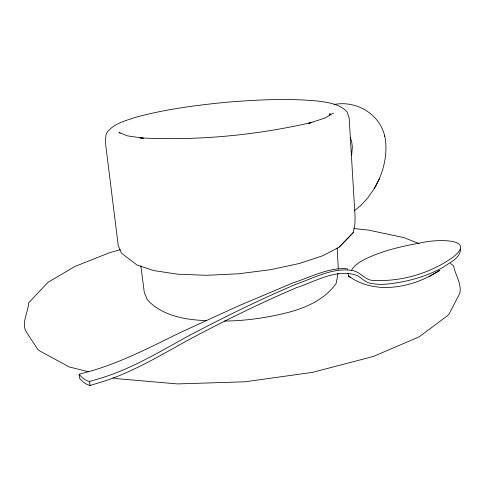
<?xml version="1.0" encoding="UTF-8"?>
<svg xmlns="http://www.w3.org/2000/svg" width="485" height="485" viewBox="0 0 485 485"><rect width="100%" height="100%" fill="white"/><g stroke="black" fill="none" stroke-linecap="round" stroke-linejoin="round"><path stroke-width="0.73" d="M338.009 273.437L336.202 283.276C325.738 298.499 308.69 306.471 291.455 311.552C269.611 317.384 247.138 320.852 224.506 321.052M338.324 269.06L337.148 247.968M329.6 115.679L330.018 113.514L329.6 115.588M351.619 155.188L352.383 146.712L351.552 140.983L350.206 137.546M353.165 232.715L354.893 224.785L355.081 216.565L349.151 117.91L347.133 111.974C339.658 103.869 328.46 102.541 318.13 101.098C287.508 98.103 256.68 99.831 226.089 102.286C195.176 105.372 164.197 109.337 134.206 117.709C124.093 121.299 112.441 124.027 106.276 133.666L105.384 139.838L105.736 145.021L118.249 245.634L121.395 253.109L136.897 264.925L153.636 270.557L177.413 274.164L206.519 275.31L238.481 273.795L270.394 269.721L299.324 263.494L322.81 255.734L339.142 247.18L353.165 232.715L339.142 247.18M354.28 210.793L360.591 205.707L367.86 197.862L374.414 188.362C381.834 175.709 386.248 161.22 385.902 146.482L385.836 145.936C386.06 118.625 360.106 99.601 334.092 104.481M374.178 188.823L379.506 178.516M351.552 270.127C354.826 264.689 360.561 261.433 366.078 258.657C383.605 250.369 402.689 246.071 421.695 242.736C432.59 239.626 478.119 237.013 453.245 257.038C430.492 273.334 401.447 281.846 373.462 280.421C365.217 280.494 360.913 272.485 353.456 270.715C333.668 266.853 314.571 277.826 296.474 284.04L296.299 284.107C259.348 299.766 223.312 317.523 187.853 336.299L186.998 336.76C159.85 351.673 133.048 367.842 103.39 377.366L89.525 381.537C85.269 380.598 81.795 377.597 79.103 374.299L92.999 370.425C123.196 361.325 151.265 346.757 179.48 332.928L238.402 305.926L293.104 282.828C310.455 277.311 328.387 267.344 347.036 268.738L347.581 269.369M333.498 113.029L324.95 118.055L308.66 123.36L311.922 122.408C255.722 135.37 197.595 140.832 139.977 137.873L143.445 138.219L127.325 135.842L118.91 132.363L120.05 133.236M429.043 276.571L439.798 270.321C413.82 287.466 375.481 295.668 348.648 276.08L348.024 273.588M349.521 276.22L348.879 276.262M79.103 374.299L79.558 378.185C82.25 381.501 85.712 384.526 89.974 385.496L103.82 381.301C133.448 371.71 160.214 355.493 187.325 340.537L188.18 340.07C223.591 321.222 259.59 303.404 296.505 287.672L296.674 287.605C315.729 281.482 337.299 267.75 357.778 275.765C362.386 278.772 366.387 283.264 372.316 283.61C378.658 284.75 385.181 284.428 391.541 283.579C409.686 281.203 427.624 276.038 443.617 267.017C449.753 262.421 460.635 257.971 460.489 249.09M120.335 249.702L109.434 252.758L74.829 266.495L47.869 282.409L28.591 302.992C28.263 312.128 21.692 321.955 25.638 330.94L37.812 349.442L39.728 350.952L69.313 366.975L88.264 371.68M206.543 320.664C185.452 319.803 162.293 316.056 147.331 299.736L144.306 292.516L140.832 265.95M353.892 228.581L368.012 229.999L403.829 237.601L419.064 243.579M113.047 377.833L117.612 378.712L177.462 383.926L245.022 381.798L312.431 372.371L373.323 356.469L419.143 336.857L447.54 315.711L449.134 313.886L459.835 293.261C461.914 283.901 455.294 274.953 453.59 265.901L450.426 263.294M348.648 276.08L350.71 277.711M384.35 135.406L384.478 136.321M89.525 381.537L89.974 385.496"/></g></svg>
